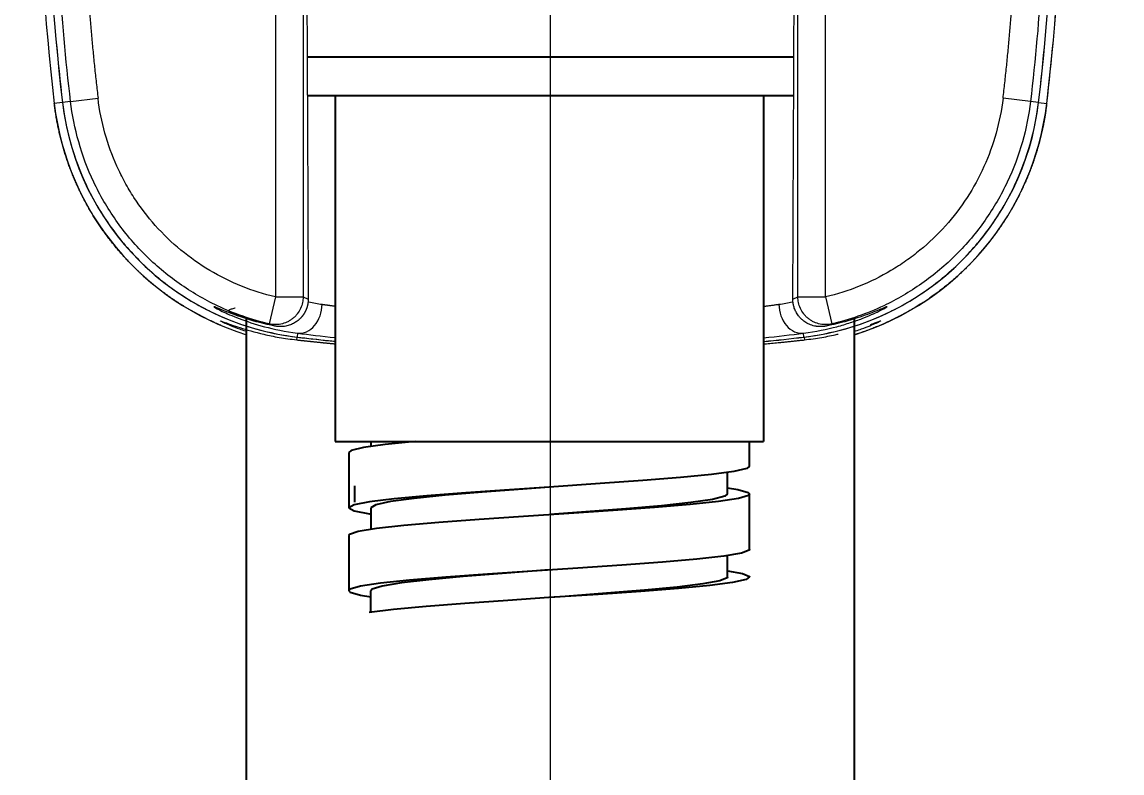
# Model space of a CAD drawing. Extents: x 0 to 3160, y 0 to 2315.
# Drawn here: x 2067.59 to 2107.38, y 804.44 to 831.6 of the extents above; entities that cross this region are included whole.
import ezdxf

# ---------------------------------------------------------------- set-up
doc = ezdxf.new("R2010")
doc.units = 0
doc.header["$LTSCALE"] = 4
doc.header["$MEASUREMENT"] = 0
doc.header["$PDMODE"] = 3
doc.header["$PDSIZE"] = -10
doc.linetypes.add('CENTER2', pattern=[28.575, 19.05, -3.175, 3.175, -3.175])
doc.layers.get('0').update_dxf_attribs({"linetype": 'CONTINUOUS'})
doc.layers.get('DEFPOINTS').update_dxf_attribs({"linetype": 'CONTINUOUS'})
doc.layers.add('1', color=7, linetype='CONTINUOUS', true_color=0xffffff)
doc.layers.add('Cneter', color=1, linetype='CENTER2', lineweight=13)
doc.layers.add('DEF_LAYER_ASSEM_MEMBER', color=7, linetype='CONTINUOUS')
doc.styles.add('Daelim Dimension', font='')
doc.styles.get('Daelim Dimension').set_extended_font_data('나눔고딕')
doc.dimstyles.new('DEFAULT', dxfattribs={"dimscale": 2, "dimtxt": 2, "dimasz": 2, "dimexe": 0, "dimexo": 2, "dimgap": 1, "dimtad": 1, "dimdec": 1, "dimzin": 9, "dimdsep": 46, "dimtxsty": 'Daelim Dimension', "dimcen": 0.5, "dimclrd": 252, "dimclre": 252, "dimclrt": 3, "dimadec": 1, "dimazin": 0, "dimtfac": 1, "dimtdec": 1, "dimtix": 1, "dimtmove": 0, "dimatfit": 3, "dimfxl": 1, "dimtolj": 1, "dimtzin": 1, "dimlwd": 9, "dimlwe": 9, "dimarcsym": 0})

# ---------------------------------------------------------------- blocks, each defined once
blk = doc.blocks.new('*D2')
at = {"color": 5, "lineweight": 9, "ltscale": 0.5, "transparency": 16777216}
for p, q in [((1734.296, 1336.521), (2418.23, 1336.521)), ((2416.23, 491.877), (2416.23, 1328.521)), ((2218.41, 483.877), (2418.23, 483.877))]:
    blk.add_line(p, q, dxfattribs=at)
at = {"color": 5, "ltscale": 0.5, "transparency": 16777216}
for points in [[(2414.897, 1328.521), (2417.563, 1328.521), (2416.23, 1336.521)], [(2414.897, 491.877), (2417.563, 491.877), (2416.23, 483.877)]]:
    blk.add_solid(points, dxfattribs=at)
at = {"layer": 'DEFPOINTS', "color": 0, "ltscale": 0.5, "transparency": 16777216}
for p in [(1730.296, 1336.521), (2416.23, 1336.521), (2214.41, 483.877)]:
    blk.add_point(p, dxfattribs=at)
at = {"color": 7, "ltscale": 0.5, "transparency": 16777216, "insert": (2400.525, 908.488), "char_height": 20, "attachment_point": 5, "rotation": 90, "style": 'Daelim Dimension'}
blk.add_mtext('\\A1;(1140)', dxfattribs=at)

msp = doc.modelspace()

# ---------------------------------------------------------------- linework, layer by layer
at = {"layer": '1', "color": 7, "linetype": 'Continuous', "lineweight": 13}
for p, q in [((2076.761, 854.065), (2076.761, 821.657)), ((2077.759, 854.065), (2077.759, 821.657)), ((2095.66, 821.657), (2095.66, 854.065)), ((2096.659, 821.657), (2096.659, 854.065)), ((2069.053, 828.691), (2068.757, 828.656)), ((2069.054, 828.691), (2069.053, 828.691)), ((2069.348, 828.726), (2069.056, 828.691)), ((2069.348, 828.726), (2070.341, 828.844)), ((2104.072, 828.726), (2103.079, 828.844)), ((2104.364, 828.691), (2104.072, 828.726)), ((2104.366, 828.691), (2104.662, 828.656)), ((2104.366, 828.691), (2104.366, 828.691)), ((2076.761, 821.657), (2076.532, 820.683)), ((2076.761, 821.657), (2077.759, 821.657)), ((2077.759, 821.657), (2077.945, 821.584)), ((2095.475, 821.584), (2095.66, 821.657)), ((2095.66, 821.657), (2096.659, 821.657)), ((2096.659, 821.657), (2096.888, 820.683)), ((2077.528, 820.105), (2077.54, 820.205)), ((2077.557, 820.348), (2077.54, 820.207)), ((2077.54, 820.205), (2077.54, 820.205)), ((2095.879, 820.207), (2095.863, 820.348)), ((2095.88, 820.205), (2095.892, 820.105)), ((2095.88, 820.205), (2095.88, 820.205))]:
    msp.add_line(p, q, dxfattribs=at)
at = {"layer": '1', "color": 7, "linetype": 'Continuous', "lineweight": 18}
for centre, radius, start, end in [((2146.163, 837.861), 77.951, 173.21815, 186.78185), ((2027.257, 837.861), 77.951, 353.21815, 0), ((2078.685, 829.836), 9.998, 186.7818, 252.6855), ((2094.734, 829.836), 9.998, 287.3145, 353.2182)]:
    msp.add_arc(centre, radius, start, end, dxfattribs=at)
at = {"layer": '1', "color": 7, "linetype": 'Continuous', "lineweight": 13}
for centre, radius, start, end in [((2146.163, 837.861), 77.653, 173.21815, 186.78185), ((2027.257, 837.861), 77.653, 353.21815, 6.78185), ((2027.257, 837.861), 77.951, 353.21815, 6.78185), ((2078.685, 829.836), 9.7, 186.7818, 263.2182), ((2094.734, 829.836), 9.7, 276.7818, 353.2182), ((2086.71, 897.314), 77.653, 263.21815, 264.23846), ((2086.71, 897.314), 77.653, 275.69414, 276.78185)]:
    msp.add_arc(centre, radius, start, end, dxfattribs=at)
for centre, major_axis, start_param, end_param in [((2077.675, 821.341), (0.128, 0.992), 3.155198, 4.863969), ((2095.744, 821.341), (0.128, -0.992), 4.560809, 6.26958)]:
    msp.add_ellipse(centre, major_axis=major_axis, ratio=0.767184, start_param=start_param, end_param=end_param, dxfattribs=at)
for points, degree, knots in [([(2077.809, 854.086), (2077.83, 848.666), (2077.852, 843.247), (2077.897, 832.413), (2077.92, 826.997), (2077.945, 821.584)], 3, [0, 0, 0, 0, 0.5, 0.5, 1, 1, 1, 1]), ([(2095.475, 821.584), (2095.499, 826.997), (2095.523, 832.413), (2095.568, 843.247), (2095.589, 848.666), (2095.61, 854.086)], 3, [0, 0, 0, 0, 0.5, 0.5, 1, 1, 1, 1]), ([(2069.348, 828.726), (2068.988, 831.75), (2068.806, 834.805), (2068.806, 840.917), (2068.988, 843.972), (2069.348, 846.996)], 3, [0, 0, 0, 0, 0.5, 0.5, 1, 1, 1, 1]), ([(2070.341, 846.878), (2069.806, 842.384), (2069.806, 837.858), (2069.807, 833.335), (2070.341, 828.844)], 2, [0, 0, 0, 0.5, 0.5, 1, 1, 1]), ([(2103.079, 828.844), (2103.613, 833.338), (2103.613, 837.864), (2103.613, 842.387), (2103.079, 846.878)], 2, [0, 0, 0, 0.5, 0.5, 1, 1, 1]), ([(2104.072, 846.996), (2104.431, 843.972), (2104.613, 840.917), (2104.613, 834.805), (2104.431, 831.75), (2104.072, 828.726)], 3, [0, 0, 0, 0, 0.5, 0.5, 1, 1, 1, 1]), ([(2076.532, 820.684), (2075.902, 820.832), (2075.27, 821.049), (2074.18, 821.566), (2073.716, 821.835), (2072.834, 822.456), (2072.417, 822.806), (2071.649, 823.575), (2071.299, 823.992), (2070.68, 824.874), (2070.411, 825.338), (2069.735, 826.767), (2069.462, 827.765), (2069.348, 828.726)], 3, [0, 0, 0, 0, 0.176479, 0.176479, 0.313733, 0.313733, 0.450986, 0.450986, 0.58824, 0.58824, 0.725493, 0.725493, 1, 1, 1, 1]), ([(2076.761, 821.657), (2076.341, 821.755), (2075.932, 821.885), (2075.136, 822.208), (2074.748, 822.4), (2074.016, 822.837), (2073.668, 823.082), (2073.01, 823.624), (2072.697, 823.925), (2072.128, 824.563), (2071.87, 824.902), (2071.522, 825.437), (2071.413, 825.62), (2071.208, 825.996), (2071.111, 826.19), (2070.671, 827.168), (2070.443, 827.988), (2070.341, 828.844)], 3, [0, 0, 0, 0, 0.125, 0.125, 0.25, 0.25, 0.375, 0.375, 0.5, 0.5, 0.625, 0.625, 0.6875, 0.6875, 0.75, 0.75, 1, 1, 1, 1]), ([(2103.079, 828.844), (2103.028, 828.416), (2102.944, 827.995), (2102.714, 827.167), (2102.566, 826.761), (2102.214, 825.984), (2102.01, 825.611), (2101.545, 824.896), (2101.281, 824.551), (2100.711, 823.914), (2100.404, 823.62), (2099.911, 823.214), (2099.742, 823.085), (2099.391, 822.838), (2099.209, 822.721), (2098.287, 822.173), (2097.498, 821.854), (2096.659, 821.657)], 3, [0, 0, 0, 0, 0.125, 0.125, 0.25, 0.25, 0.375, 0.375, 0.5, 0.5, 0.625, 0.625, 0.6875, 0.6875, 0.75, 0.75, 1, 1, 1, 1]), ([(2104.072, 828.726), (2103.957, 827.765), (2103.684, 826.767), (2103.008, 825.338), (2102.739, 824.874), (2102.12, 823.992), (2101.77, 823.575), (2101.003, 822.806), (2100.585, 822.456), (2099.703, 821.835), (2099.239, 821.566), (2098.149, 821.049), (2097.517, 820.832), (2096.888, 820.684)], 3, [0, 0, 0, 0, 0.274507, 0.274507, 0.41176, 0.41176, 0.549014, 0.549014, 0.686267, 0.686267, 0.823521, 0.823521, 1, 1, 1, 1]), ([(2077.759, 821.657), (2077.759, 821.591), (2077.753, 821.523), (2077.724, 821.383), (2077.701, 821.312), (2077.638, 821.174), (2077.598, 821.106), (2077.525, 821.012), (2077.498, 820.982), (2077.442, 820.925), (2077.412, 820.898), (2077.349, 820.848), (2077.316, 820.825), (2077.247, 820.783), (2077.212, 820.764), (2077.104, 820.715), (2077.029, 820.691), (2076.88, 820.661), (2076.805, 820.655), (2076.663, 820.659), (2076.595, 820.668), (2076.532, 820.683)], 3, [0, 0, 0, 0, 0.125, 0.125, 0.25, 0.25, 0.375, 0.375, 0.4375, 0.4375, 0.5, 0.5, 0.5625, 0.5625, 0.625, 0.625, 0.75, 0.75, 0.875, 0.875, 1, 1, 1, 1]), ([(2077.933, 821.486), (2077.944, 821.483), (2078.108, 821.449), (2078.283, 821.42), (2078.446, 821.393)], 3, [0, 0, 0, 0, 0.064949, 1, 1, 1, 1]), ([(2078.446, 821.393), (2078.457, 821.392), (2078.48, 821.389), (2078.513, 821.384), (2078.546, 821.379), (2078.579, 821.375), (2078.611, 821.37), (2078.644, 821.366), (2078.676, 821.361), (2078.709, 821.357), (2078.741, 821.353), (2078.773, 821.348), (2078.804, 821.344), (2078.836, 821.34), (2078.867, 821.336), (2078.893, 821.332), (2078.909, 821.33), (2078.914, 821.329)], 3, [0, 0, 0, 0, 0.00276546, 0.00550353, 0.00821423, 0.01089761, 0.01355368, 0.01618247, 0.01878403, 0.02135837, 0.02390553, 0.02642554, 0.02891845, 0.03138428, 0.03382307, 0.03623487, 0.03747924, 0.03747924, 0.03747924, 0.03747924]), ([(2094.414, 821.318), (2094.43, 821.32), (2094.467, 821.324), (2094.524, 821.332), (2094.586, 821.34), (2094.649, 821.349), (2094.712, 821.357), (2094.777, 821.366), (2094.842, 821.375), (2094.907, 821.384), (2094.951, 821.39), (2094.973, 821.393)], 3, [0.95554348, 0.95554348, 0.95554348, 0.95554348, 0.95920053, 0.96392224, 0.96875144, 0.97368844, 0.97873353, 0.98388698, 0.98914905, 0.99451998, 1, 1, 1, 1]), ([(2094.973, 821.393), (2095.137, 821.42), (2095.312, 821.449), (2095.476, 821.483), (2095.486, 821.486)], 3, [0, 0, 0, 0, 0.937701, 1, 1, 1, 1]), ([(2096.888, 820.683), (2096.824, 820.668), (2096.756, 820.659), (2096.614, 820.655), (2096.54, 820.661), (2096.391, 820.691), (2096.316, 820.715), (2096.208, 820.764), (2096.172, 820.783), (2096.104, 820.825), (2096.071, 820.848), (2096.008, 820.898), (2095.978, 820.925), (2095.921, 820.982), (2095.895, 821.012), (2095.822, 821.106), (2095.781, 821.174), (2095.718, 821.312), (2095.696, 821.383), (2095.667, 821.523), (2095.66, 821.591), (2095.66, 821.657)], 3, [0, 0, 0, 0, 0.125, 0.125, 0.25, 0.25, 0.375, 0.375, 0.4375, 0.4375, 0.5, 0.5, 0.5625, 0.5625, 0.625, 0.625, 0.75, 0.75, 0.875, 0.875, 1, 1, 1, 1]), ([(2076.74, 820.605), (2076.35, 820.683), (2076.01, 820.775), (2075.574, 820.911), (2075.442, 820.956), (2075.201, 821.042), (2075.094, 821.083), (2074.814, 821.193), (2074.683, 821.249), (2074.57, 821.294), (2074.546, 821.302), (2074.527, 821.305), (2074.533, 821.299), (2074.591, 821.262), (2074.686, 821.21), (2074.91, 821.102), (2074.999, 821.061), (2075.203, 820.973), (2075.319, 820.925), (2075.704, 820.778), (2076.008, 820.675), (2076.71, 820.489), (2077.108, 820.406), (2077.557, 820.348)], 3, [0, 0, 0, 0, 0.125, 0.125, 0.1875, 0.1875, 0.25, 0.25, 0.375, 0.375, 0.4375, 0.4375, 0.5, 0.5, 0.625, 0.625, 0.6875, 0.6875, 0.75, 0.75, 0.875, 0.875, 1, 1, 1, 1]), ([(2095.863, 820.348), (2096.311, 820.406), (2096.711, 820.49), (2097.241, 820.63), (2097.406, 820.68), (2097.712, 820.78), (2097.853, 820.83), (2098.236, 820.977), (2098.439, 821.068), (2098.662, 821.176), (2098.723, 821.207), (2098.818, 821.258), (2098.851, 821.276), (2098.906, 821.312), (2098.886, 821.308), (2098.772, 821.263), (2098.719, 821.241), (2098.587, 821.187), (2098.505, 821.153), (2098.224, 821.043), (2097.985, 820.955), (2097.408, 820.774), (2097.07, 820.683), (2096.679, 820.605)], 3, [0, 0, 0, 0, 0.125, 0.125, 0.1875, 0.1875, 0.25, 0.25, 0.375, 0.375, 0.4375, 0.4375, 0.5, 0.5, 0.625, 0.625, 0.6875, 0.6875, 0.75, 0.75, 0.875, 0.875, 1, 1, 1, 1]), ([(2075.678, 820.415), (2075.605, 820.44), (2075.288, 820.551), (2074.883, 820.724), (2074.761, 820.79), (2074.761, 820.795), (2074.761, 820.795)], 3, [0, 0, 0, 0, 0.121504, 0.561318, 0.999939, 1, 1, 1, 1]), ([(2098.29, 820.667), (2098.363, 820.693), (2098.57, 820.769), (2098.72, 820.822), (2098.539, 820.725), (2098.134, 820.552), (2097.815, 820.44), (2097.742, 820.415)], 3, [0, 0, 0, 0, 0.115721, 0.384851, 0.65387, 0.924526, 1, 1, 1, 1]), ([(2095.892, 820.105), (2096.106, 820.133), (2096.535, 820.188), (2096.917, 820.27), (2097.102, 820.313), (2097.115, 820.317)], 3, [0, 0, 0, 0, 0.48093, 0.960919, 1, 1, 1, 1])]:
    msp.add_open_spline(points, degree=degree, knots=knots, dxfattribs=at)
at = {"layer": '1', "color": 7, "linetype": 'Continuous', "lineweight": 18}
for points, knots in [([(2069.056, 847.031), (2068.695, 843.995), (2068.512, 840.928), (2068.512, 834.794), (2068.695, 831.726), (2069.056, 828.691)], [0, 0, 0, 0, 0.5, 0.5, 1, 1, 1, 1]), ([(2104.364, 828.691), (2104.725, 831.726), (2104.907, 834.794), (2104.907, 840.928), (2104.725, 843.995), (2104.364, 847.031)], [0, 0, 0, 0, 0.5, 0.5, 1, 1, 1, 1]), ([(2074.8, 820.624), (2074.795, 820.627), (2074.773, 820.636), (2074.736, 820.652), (2074.689, 820.672), (2074.642, 820.693), (2074.595, 820.714), (2074.548, 820.735), (2074.501, 820.756), (2074.454, 820.778), (2074.408, 820.8), (2074.362, 820.822), (2074.315, 820.844), (2074.269, 820.867), (2074.224, 820.889), (2074.178, 820.912), (2074.132, 820.935), (2074.087, 820.959), (2074.042, 820.982), (2073.997, 821.006), (2073.952, 821.03), (2073.907, 821.054), (2073.863, 821.078), (2073.819, 821.103), (2073.775, 821.128), (2073.731, 821.153), (2073.687, 821.178), (2073.643, 821.203), (2073.6, 821.228), (2073.557, 821.254), (2073.513, 821.28), (2073.471, 821.306), (2073.428, 821.332), (2073.385, 821.359), (2073.343, 821.385), (2073.301, 821.412), (2073.259, 821.439), (2073.217, 821.466), (2073.176, 821.493), (2073.134, 821.521), (2073.093, 821.549), (2073.052, 821.576), (2073.011, 821.604), (2072.971, 821.632), (2072.931, 821.661), (2072.89, 821.689), (2072.85, 821.718), (2072.811, 821.746), (2072.771, 821.775), (2072.732, 821.804), (2072.692, 821.834), (2072.654, 821.863), (2072.615, 821.892), (2072.576, 821.922), (2072.538, 821.952), (2072.5, 821.982), (2072.462, 822.012), (2072.424, 822.042), (2072.387, 822.072), (2072.349, 822.102), (2072.312, 822.133), (2072.275, 822.164), (2072.239, 822.194), (2072.202, 822.225), (2072.166, 822.256), (2072.13, 822.287), (2072.094, 822.319), (2072.059, 822.35), (2072.023, 822.381), (2071.988, 822.413), (2071.953, 822.445), (2071.918, 822.476), (2071.884, 822.508), (2071.85, 822.54), (2071.815, 822.572), (2071.782, 822.605), (2071.748, 822.637), (2071.715, 822.669), (2071.681, 822.702), (2071.648, 822.734), (2071.607, 822.775), (2071.558, 822.825), (2071.501, 822.883), (2071.444, 822.942), (2071.388, 823.002), (2071.331, 823.063), (2071.275, 823.124), (2071.22, 823.186), (2071.165, 823.248), (2071.11, 823.312), (2071.055, 823.376), (2071.001, 823.44), (2070.947, 823.505), (2070.894, 823.571), (2070.841, 823.638), (2070.788, 823.705), (2070.736, 823.773), (2070.684, 823.841), (2070.633, 823.91), (2070.582, 823.98), (2070.532, 824.05), (2070.482, 824.121), (2070.433, 824.192), (2070.384, 824.265), (2070.335, 824.337), (2070.287, 824.411), (2070.24, 824.485), (2070.193, 824.559), (2070.147, 824.634), (2070.102, 824.71), (2070.056, 824.786), (2070.012, 824.863), (2069.968, 824.94), (2069.925, 825.018), (2069.882, 825.097), (2069.84, 825.176), (2069.799, 825.255), (2069.758, 825.335), (2069.718, 825.416), (2069.678, 825.497), (2069.639, 825.578), (2069.601, 825.66), (2069.564, 825.743), (2069.527, 825.825), (2069.491, 825.909), (2069.456, 825.993), (2069.421, 826.077), (2069.387, 826.161), (2069.354, 826.246), (2069.322, 826.332), (2069.29, 826.418), (2069.259, 826.504), (2069.229, 826.59), (2069.2, 826.677), (2069.171, 826.764), (2069.143, 826.852), (2069.116, 826.94), (2069.09, 827.028), (2069.064, 827.117), (2069.04, 827.205), (2069.016, 827.294), (2068.993, 827.384), (2068.971, 827.473), (2068.949, 827.563), (2068.929, 827.653), (2068.909, 827.743), (2068.89, 827.834), (2068.872, 827.924), (2068.855, 828.015), (2068.838, 828.106), (2068.823, 828.197), (2068.808, 828.288), (2068.794, 828.379), (2068.781, 828.471), (2068.769, 828.562), (2068.762, 828.623), (2068.758, 828.654)], [0, 0, 0, 0, 0.001699, 0.006602, 0.011502, 0.016397, 0.021289, 0.026177, 0.03106, 0.035939, 0.040814, 0.045684, 0.05055, 0.055411, 0.060268, 0.06512, 0.069967, 0.074809, 0.079646, 0.084478, 0.089305, 0.094127, 0.098943, 0.103754, 0.10856, 0.11336, 0.118154, 0.122943, 0.127726, 0.132503, 0.137275, 0.14204, 0.146799, 0.151553, 0.156299, 0.16104, 0.165775, 0.170503, 0.175224, 0.179939, 0.184647, 0.189349, 0.194044, 0.198732, 0.203413, 0.208087, 0.212754, 0.217414, 0.222067, 0.226713, 0.231351, 0.235982, 0.240606, 0.245222, 0.24983, 0.254431, 0.259025, 0.26361, 0.268188, 0.272758, 0.27732, 0.281874, 0.28642, 0.290958, 0.295488, 0.300009, 0.304523, 0.309028, 0.313525, 0.318013, 0.322493, 0.326964, 0.331427, 0.335881, 0.340326, 0.344763, 0.349191, 0.35361, 0.35802, 0.362421, 0.366814, 0.374553, 0.38232, 0.390114, 0.397935, 0.405782, 0.413657, 0.421557, 0.429484, 0.437436, 0.445414, 0.453416, 0.461444, 0.469495, 0.477571, 0.485671, 0.493793, 0.501939, 0.510108, 0.518299, 0.526512, 0.534747, 0.543003, 0.55128, 0.559578, 0.567895, 0.576233, 0.58459, 0.592966, 0.60136, 0.609773, 0.618203, 0.626651, 0.635116, 0.643598, 0.652095, 0.660608, 0.669137, 0.67768, 0.686238, 0.69481, 0.703395, 0.711993, 0.720604, 0.729227, 0.737862, 0.746508, 0.755165, 0.763832, 0.772509, 0.781195, 0.78989, 0.798594, 0.807305, 0.816025, 0.824751, 0.833483, 0.842222, 0.850966, 0.859716, 0.86847, 0.877228, 0.885989, 0.894754, 0.903522, 0.912291, 0.921062, 0.929835, 0.938608, 0.947382, 0.956155, 0.964927, 0.973699, 0.982468, 0.991235, 1, 1, 1, 1]), ([(2069.056, 828.691), (2069.174, 827.7), (2069.455, 826.671), (2070.152, 825.197), (2070.429, 824.719), (2071.068, 823.809), (2071.429, 823.379), (2072.221, 822.587), (2072.651, 822.225), (2073.56, 821.585), (2074.039, 821.307), (2075.514, 820.608), (2076.546, 820.325), (2077.54, 820.207)], [0, 0, 0, 0, 0.25, 0.25, 0.375, 0.375, 0.5, 0.5, 0.625, 0.625, 0.75, 0.75, 1, 1, 1, 1]), ([(2095.879, 820.207), (2096.874, 820.325), (2097.905, 820.608), (2099.38, 821.307), (2099.859, 821.585), (2100.768, 822.225), (2101.199, 822.587), (2101.99, 823.379), (2102.351, 823.809), (2102.99, 824.719), (2103.267, 825.197), (2103.964, 826.671), (2104.246, 827.7), (2104.364, 828.691)], [0, 0, 0, 0, 0.25, 0.25, 0.375, 0.375, 0.5, 0.5, 0.625, 0.625, 0.75, 0.75, 1, 1, 1, 1]), ([(2104.661, 828.654), (2104.659, 828.636), (2104.655, 828.602), (2104.648, 828.55), (2104.642, 828.498), (2104.634, 828.446), (2104.627, 828.394), (2104.619, 828.342), (2104.611, 828.29), (2104.603, 828.238), (2104.595, 828.186), (2104.586, 828.135), (2104.577, 828.083), (2104.567, 828.031), (2104.558, 827.98), (2104.548, 827.928), (2104.538, 827.877), (2104.527, 827.825), (2104.517, 827.774), (2104.506, 827.723), (2104.495, 827.671), (2104.483, 827.62), (2104.471, 827.569), (2104.459, 827.518), (2104.447, 827.467), (2104.434, 827.416), (2104.422, 827.365), (2104.409, 827.314), (2104.395, 827.264), (2104.382, 827.213), (2104.368, 827.163), (2104.354, 827.112), (2104.339, 827.062), (2104.325, 827.012), (2104.31, 826.962), (2104.295, 826.912), (2104.279, 826.862), (2104.263, 826.812), (2104.248, 826.762), (2104.231, 826.713), (2104.215, 826.663), (2104.198, 826.614), (2104.181, 826.564), (2104.164, 826.515), (2104.147, 826.466), (2104.129, 826.417), (2104.111, 826.369), (2104.093, 826.32), (2104.075, 826.271), (2104.056, 826.223), (2104.037, 826.175), (2104.018, 826.126), (2103.999, 826.078), (2103.979, 826.031), (2103.959, 825.983), (2103.939, 825.935), (2103.919, 825.888), (2103.899, 825.84), (2103.878, 825.793), (2103.857, 825.746), (2103.836, 825.699), (2103.814, 825.652), (2103.793, 825.606), (2103.771, 825.559), (2103.749, 825.513), (2103.727, 825.467), (2103.704, 825.421), (2103.681, 825.375), (2103.659, 825.329), (2103.635, 825.284), (2103.612, 825.239), (2103.589, 825.193), (2103.565, 825.148), (2103.541, 825.104), (2103.517, 825.059), (2103.492, 825.014), (2103.468, 824.97), (2103.443, 824.926), (2103.418, 824.882), (2103.393, 824.838), (2103.368, 824.795), (2103.342, 824.751), (2103.317, 824.708), (2103.291, 824.665), (2103.265, 824.622), (2103.238, 824.579), (2103.212, 824.537), (2103.185, 824.495), (2103.159, 824.452), (2103.132, 824.41), (2103.105, 824.369), (2103.077, 824.327), (2103.05, 824.286), (2103.022, 824.245), (2102.994, 824.204), (2102.966, 824.163), (2102.938, 824.122), (2102.91, 824.082), (2102.882, 824.042), (2102.853, 824.002), (2102.824, 823.962), (2102.795, 823.922), (2102.766, 823.883), (2102.737, 823.844), (2102.708, 823.805), (2102.678, 823.766), (2102.649, 823.728), (2102.619, 823.689), (2102.589, 823.651), (2102.559, 823.613), (2102.529, 823.575), (2102.499, 823.538), (2102.468, 823.501), (2102.438, 823.464), (2102.407, 823.427), (2102.376, 823.39), (2102.346, 823.354), (2102.315, 823.317), (2102.283, 823.281), (2102.252, 823.246), (2102.221, 823.21), (2102.189, 823.175), (2102.158, 823.139), (2102.126, 823.104), (2102.094, 823.07), (2102.062, 823.035), (2102.03, 823.001), (2101.998, 822.967), (2101.966, 822.933), (2101.934, 822.899), (2101.902, 822.866), (2101.869, 822.833), (2101.837, 822.8), (2101.796, 822.758), (2101.746, 822.709), (2101.687, 822.652), (2101.628, 822.595), (2101.568, 822.539), (2101.508, 822.483), (2101.447, 822.427), (2101.385, 822.371), (2101.322, 822.316), (2101.259, 822.261), (2101.195, 822.206), (2101.131, 822.152), (2101.065, 822.098), (2101, 822.045), (2100.933, 821.992), (2100.866, 821.939), (2100.798, 821.887), (2100.73, 821.836), (2100.661, 821.784), (2100.591, 821.733), (2100.521, 821.683), (2100.45, 821.633), (2100.378, 821.584), (2100.306, 821.535), (2100.233, 821.487), (2100.16, 821.439), (2100.086, 821.391), (2100.011, 821.345), (2099.936, 821.298), (2099.861, 821.253), (2099.784, 821.208), (2099.708, 821.163), (2099.63, 821.119), (2099.552, 821.076), (2099.474, 821.033), (2099.395, 820.991), (2099.315, 820.95), (2099.235, 820.909), (2099.155, 820.869), (2099.074, 820.829), (2098.992, 820.791), (2098.911, 820.753), (2098.828, 820.715), (2098.745, 820.678), (2098.662, 820.642), (2098.578, 820.607), (2098.494, 820.572), (2098.409, 820.539), (2098.324, 820.505), (2098.239, 820.473), (2098.153, 820.441), (2098.067, 820.41), (2097.98, 820.38), (2097.893, 820.351), (2097.806, 820.322), (2097.746, 820.303), (2097.715, 820.294), (2097.713, 820.293)], [0, 0, 0, 0, 0.004562, 0.009125, 0.013689, 0.018253, 0.022819, 0.027384, 0.03195, 0.036517, 0.041083, 0.04565, 0.050217, 0.054784, 0.059351, 0.063918, 0.068484, 0.073051, 0.077617, 0.082182, 0.086747, 0.091311, 0.095875, 0.100438, 0.105, 0.109561, 0.114121, 0.11868, 0.123237, 0.127794, 0.132349, 0.136902, 0.141454, 0.146005, 0.150554, 0.155101, 0.159646, 0.164189, 0.168731, 0.17327, 0.177807, 0.182342, 0.186874, 0.191404, 0.195932, 0.200457, 0.204979, 0.209499, 0.214015, 0.218529, 0.22304, 0.227548, 0.232053, 0.236555, 0.241053, 0.245548, 0.25004, 0.254528, 0.259012, 0.263493, 0.26797, 0.272443, 0.276913, 0.281378, 0.285839, 0.290297, 0.29475, 0.299199, 0.303643, 0.308083, 0.312519, 0.31695, 0.321376, 0.325798, 0.330215, 0.334627, 0.339034, 0.343436, 0.347834, 0.352226, 0.356612, 0.360994, 0.36537, 0.369741, 0.374106, 0.378466, 0.382821, 0.387169, 0.391512, 0.395849, 0.40018, 0.404506, 0.408825, 0.413138, 0.417445, 0.421746, 0.426041, 0.430329, 0.434611, 0.438887, 0.443156, 0.447418, 0.451674, 0.455923, 0.460166, 0.464402, 0.46863, 0.472852, 0.477067, 0.481275, 0.485476, 0.48967, 0.493857, 0.498036, 0.502208, 0.506373, 0.51053, 0.51468, 0.518823, 0.522958, 0.527085, 0.531205, 0.535316, 0.539421, 0.543517, 0.547606, 0.551686, 0.555759, 0.559824, 0.56388, 0.567929, 0.57197, 0.576002, 0.580026, 0.587115, 0.59423, 0.60137, 0.608534, 0.615723, 0.622936, 0.630173, 0.637435, 0.644719, 0.652027, 0.659357, 0.666711, 0.674086, 0.681484, 0.688904, 0.696345, 0.703807, 0.71129, 0.718793, 0.726316, 0.73386, 0.741423, 0.749005, 0.756606, 0.764225, 0.771863, 0.779518, 0.78719, 0.79488, 0.802587, 0.810309, 0.818048, 0.825802, 0.833571, 0.841355, 0.849154, 0.856966, 0.864792, 0.872632, 0.880484, 0.888348, 0.896224, 0.904112, 0.912011, 0.919921, 0.927841, 0.935771, 0.943711, 0.951659, 0.959616, 0.967581, 0.975554, 0.983535, 0.991522, 0.999515, 1, 1, 1, 1]), ([(2077.945, 821.584), (2077.945, 821.578), (2077.945, 821.568), (2077.944, 821.553), (2077.944, 821.538), (2077.943, 821.523), (2077.942, 821.508), (2077.941, 821.493), (2077.939, 821.478), (2077.937, 821.463), (2077.935, 821.447), (2077.933, 821.432), (2077.931, 821.417), (2077.928, 821.402), (2077.925, 821.387), (2077.922, 821.373), (2077.919, 821.358), (2077.915, 821.343), (2077.911, 821.328), (2077.907, 821.313), (2077.903, 821.299), (2077.899, 821.284), (2077.894, 821.27), (2077.889, 821.255), (2077.884, 821.241), (2077.879, 821.226), (2077.873, 821.212), (2077.867, 821.198), (2077.861, 821.184), (2077.855, 821.17), (2077.849, 821.156), (2077.842, 821.142), (2077.835, 821.129), (2077.828, 821.115), (2077.821, 821.102), (2077.813, 821.088), (2077.805, 821.075), (2077.798, 821.062), (2077.789, 821.049), (2077.781, 821.036), (2077.773, 821.023), (2077.764, 821.01), (2077.755, 820.998), (2077.746, 820.985), (2077.736, 820.973), (2077.727, 820.961), (2077.717, 820.949), (2077.707, 820.937), (2077.697, 820.925), (2077.687, 820.914), (2077.677, 820.902), (2077.666, 820.891), (2077.655, 820.88), (2077.644, 820.869), (2077.633, 820.858), (2077.622, 820.848), (2077.61, 820.837), (2077.599, 820.827), (2077.587, 820.817), (2077.54, 820.778), (2077.448, 820.715), (2077.299, 820.644), (2077.13, 820.595), (2077, 820.583), (2076.92, 820.584), (2076.892, 820.585), (2076.864, 820.587), (2076.834, 820.59), (2076.804, 820.594), (2076.772, 820.599), (2076.751, 820.603), (2076.74, 820.605)], [0, 0, 0, 0, 0.008524, 0.017051, 0.025581, 0.034115, 0.042652, 0.051193, 0.059737, 0.068284, 0.076835, 0.085389, 0.093946, 0.102507, 0.111072, 0.11964, 0.128211, 0.136786, 0.145364, 0.153946, 0.162531, 0.17112, 0.179713, 0.188309, 0.196908, 0.205512, 0.214118, 0.222729, 0.231343, 0.23996, 0.248582, 0.257206, 0.265835, 0.274467, 0.283103, 0.291743, 0.300386, 0.309033, 0.317684, 0.326339, 0.334997, 0.343659, 0.352325, 0.360995, 0.369668, 0.378345, 0.387027, 0.395712, 0.4044, 0.413093, 0.42179, 0.43049, 0.439195, 0.447903, 0.456615, 0.465331, 0.474051, 0.482775, 0.491503, 0.500235, 0.586279, 0.678746, 0.777643, 0.882972, 0.897815, 0.913283, 0.929376, 0.946095, 0.963438, 0.981407, 1, 1, 1, 1]), ([(2096.679, 820.605), (2096.674, 820.604), (2096.663, 820.602), (2096.648, 820.599), (2096.632, 820.596), (2096.616, 820.594), (2096.6, 820.592), (2096.583, 820.59), (2096.567, 820.588), (2096.551, 820.587), (2096.535, 820.586), (2096.519, 820.585), (2096.503, 820.584), (2096.487, 820.584), (2096.47, 820.584), (2096.454, 820.584), (2096.438, 820.584), (2096.422, 820.585), (2096.406, 820.586), (2096.39, 820.587), (2096.373, 820.589), (2096.357, 820.591), (2096.341, 820.593), (2096.325, 820.595), (2096.309, 820.597), (2096.293, 820.6), (2096.277, 820.603), (2096.233, 820.613), (2096.162, 820.632), (2096.069, 820.668), (2095.986, 820.71), (2095.911, 820.756), (2095.834, 820.814), (2095.757, 820.884), (2095.687, 820.965), (2095.633, 821.041), (2095.593, 821.11), (2095.558, 821.181), (2095.53, 821.252), (2095.509, 821.322), (2095.496, 821.377), (2095.488, 821.42), (2095.483, 821.455), (2095.479, 821.484), (2095.477, 821.51), (2095.476, 821.531), (2095.475, 821.548), (2095.475, 821.56), (2095.475, 821.572), (2095.475, 821.58), (2095.475, 821.584)], [0, 0, 0, 0, 0.009118, 0.018236, 0.027354, 0.036473, 0.045591, 0.054709, 0.063828, 0.072946, 0.082065, 0.091183, 0.100302, 0.109421, 0.118539, 0.127658, 0.136776, 0.145895, 0.155013, 0.164132, 0.17325, 0.182369, 0.191487, 0.200606, 0.209724, 0.218842, 0.22796, 0.237078, 0.296093, 0.351896, 0.404486, 0.453861, 0.50002, 0.56767, 0.627793, 0.680383, 0.725435, 0.762952, 0.813079, 0.854064, 0.8859, 0.909051, 0.928466, 0.944152, 0.959604, 0.972385, 0.979968, 0.98688, 0.993411, 1, 1, 1, 1]), ([(2075.307, 821.257), (2075.302, 821.255), (2075.241, 821.233), (2075.142, 821.209), (2075.076, 821.19), (2075.06, 821.161), (2075.169, 821.096), (2075.466, 820.974), (2075.941, 820.813), (2076.347, 820.712), (2076.533, 820.671)], [0, 0, 0, 0, 0.003933, 0.047966, 0.092176, 0.208096, 0.36609, 0.569472, 0.819298, 1, 1, 1, 1]), ([(2074.804, 820.784), (2074.834, 820.774), (2074.969, 820.725), (2075.419, 820.559), (2076.149, 820.344), (2076.882, 820.189), (2077.312, 820.133), (2077.528, 820.105)], [0, 0, 0, 0, 0.143504, 0.42698, 0.711553, 0.85563, 1, 1, 1, 1]), ([(2077.54, 820.207), (2077.921, 820.162), (2078.299, 820.119), (2078.758, 820.072), (2078.836, 820.064), (2078.914, 820.056)], [0, 0, 0, 0, 0.0625, 0.0625, 0.07534826, 0.07534826, 0.07534826, 0.07534826]), ([(2077.528, 820.105), (2077.54, 820.103), (2077.564, 820.101), (2077.6, 820.097), (2077.637, 820.093), (2077.674, 820.089), (2077.71, 820.085), (2077.748, 820.081), (2077.785, 820.077), (2077.822, 820.073), (2077.86, 820.069), (2077.898, 820.065), (2077.936, 820.061), (2077.974, 820.057), (2078.013, 820.053), (2078.051, 820.049), (2078.09, 820.045), (2078.129, 820.041), (2078.169, 820.037), (2078.208, 820.033), (2078.248, 820.029), (2078.287, 820.025), (2078.328, 820.021), (2078.368, 820.017), (2078.408, 820.012), (2078.449, 820.008), (2078.49, 820.004), (2078.531, 820), (2078.572, 819.996), (2078.613, 819.992), (2078.655, 819.988), (2078.696, 819.984), (2078.738, 819.98), (2078.781, 819.976), (2078.823, 819.972), (2078.865, 819.968), (2078.896, 819.965), (2078.912, 819.964), (2078.914, 819.963)], [0, 0, 0, 0, 0.00271619, 0.00543115, 0.00814494, 0.01085761, 0.01356923, 0.01627986, 0.01898957, 0.02169842, 0.02440646, 0.02711377, 0.0298204, 0.03252642, 0.03523188, 0.03793686, 0.04064141, 0.04334559, 0.04604948, 0.04875313, 0.0514566, 0.05415995, 0.05686326, 0.05956658, 0.06226998, 0.06497351, 0.06767724, 0.07038124, 0.07308556, 0.07579027, 0.07849543, 0.08120111, 0.08390735, 0.08661424, 0.08932183, 0.09203018, 0.09473936, 0.09512306, 0.09512306, 0.09512306, 0.09512306]), ([(2094.414, 819.955), (2094.45, 819.958), (2094.568, 819.969), (2094.765, 819.988), (2094.95, 820.006), (2095.081, 820.019), (2095.158, 820.027), (2095.235, 820.035), (2095.311, 820.043), (2095.387, 820.051), (2095.461, 820.059), (2095.535, 820.066), (2095.608, 820.074), (2095.68, 820.082), (2095.751, 820.089), (2095.822, 820.097), (2095.868, 820.102), (2095.892, 820.105)], [0.8991639, 0.8991639, 0.8991639, 0.8991639, 0.9058788, 0.9214947, 0.9371361, 0.9423916, 0.9476425, 0.9528893, 0.9581324, 0.9633724, 0.9686095, 0.9738444, 0.9790774, 0.984309, 0.9895397, 0.9947699, 1, 1, 1, 1])]:
    msp.add_open_spline(points, degree=3, knots=knots, dxfattribs=at)
for points, weights in [([(2077.945, 821.584), (2077.946, 821.586), (2077.946, 821.588)], [1, 0.99581626881, 0.992324785564]), ([(2095.482, 821.6), (2095.473, 821.594), (2095.473, 821.588)], [0.97917321103, 0.98357552354, 0.992324785564]), ([(2095.473, 821.588), (2095.473, 821.586), (2095.475, 821.584)], [0.992324785564, 0.99581626881, 1])]:
    msp.add_rational_spline(points, weights, degree=2, dxfattribs=at)
at = {"layer": '1', "color": 7, "linetype": 'Continuous', "lineweight": 13}
for points in [[(2076.74, 820.605), (2076.671, 820.631), (2076.601, 820.657), (2076.532, 820.684)], [(2096.888, 820.684), (2096.818, 820.657), (2096.749, 820.631), (2096.679, 820.605)], [(2077.557, 820.348), (2077.973, 820.294), (2078.428, 820.24), (2078.914, 820.187)], [(2094.414, 820.177), (2094.936, 820.233), (2095.419, 820.291), (2095.863, 820.348)]]:
    msp.add_open_spline(points, degree=3, dxfattribs=at)
at = {"layer": '1', "color": 7, "linetype": 'Continuous', "lineweight": 18}
msp.add_open_spline([(2094.414, 820.047), (2094.903, 820.096), (2095.392, 820.149), (2095.879, 820.207)], degree=3, dxfattribs=at)
at = {"layer": 'Cneter', "lineweight": 5, "ltscale": 0.5}
msp.add_line((2086.71, 796.727), (2086.71, 1088.075), dxfattribs=at)
at = {"layer": 'DEF_LAYER_ASSEM_MEMBER', "color": 9, "linetype": 'Continuous'}
msp.add_line((2077.906, 830.34), (2095.514, 830.34), dxfattribs=at)
at = {"layer": 'DEF_LAYER_ASSEM_MEMBER', "color": 7, "linetype": 'Continuous'}
for p, q in [((2095.507, 828.931), (2077.912, 828.931)), ((2078.914, 828.931), (2078.914, 816.431)), ((2094.414, 828.931), (2094.414, 816.431)), ((2075.71, 685.725), (2075.71, 820.917)), ((2097.71, 685.725), (2097.71, 820.917)), ((2078.914, 816.431), (2094.414, 816.431)), ((2080.214, 816.431), (2080.214, 816.252)), ((2081.813, 816.431), (2080.724, 816.323)), ((2093.914, 815.531), (2093.914, 816.431)), ((2079.414, 816.031), (2079.414, 814.031)), ((2093.114, 814.531), (2093.114, 815.31)), ((2079.614, 814.831), (2079.614, 814.231)), ((2088.507, 814.904), (2086.664, 814.781)), ((2081.052, 814.358), (2080.158, 814.249)), ((2093.506, 814.37), (2092.79, 814.262)), ((2093.914, 812.531), (2093.914, 814.531)), ((2080.158, 813.813), (2080.214, 813.806)), ((2080.214, 814.031), (2080.214, 813.252)), ((2087.371, 813.828), (2085.727, 813.719)), ((2079.414, 813.031), (2079.414, 811.031)), ((2093.114, 811.531), (2093.114, 812.309)), ((2086.664, 811.781), (2084.964, 811.654)), ((2079.461, 811.086), (2079.414, 811.031)), ((2079.836, 811.195), (2079.461, 811.086)), ((2080.565, 811.304), (2079.836, 811.195)), ((2080.214, 810.256), (2080.214, 811.031)), ((2088.435, 810.899), (2086.644, 810.78)), ((2081.034, 810.357), (2080.15, 810.248))]:
    msp.add_line(p, q, dxfattribs=at)
for points in [[(2080.724, 816.323), (2079.941, 816.214), (2079.502, 816.106), (2079.414, 816.031)], [(2093.914, 815.531), (2093.808, 815.449), (2093.342, 815.34), (2092.53, 815.231), (2091.412, 815.122), (2090.048, 815.013), (2088.507, 814.904)], [(2086.664, 814.781), (2085.712, 814.71), (2084.24, 814.597), (2082.904, 814.484), (2081.778, 814.371), (2080.926, 814.258), (2080.395, 814.144), (2080.214, 814.031)], [(2086.664, 814.781), (2085.224, 814.686), (2083.652, 814.577), (2082.237, 814.468), (2081.052, 814.358)], [(2093.114, 814.751), (2093.489, 814.696), (2093.865, 814.587), (2093.914, 814.531)], [(2080.158, 814.249), (2079.603, 814.14), (2079.414, 814.031)], [(2092.567, 814.333), (2091.791, 814.22), (2090.728, 814.107), (2089.438, 813.993), (2087.993, 813.88), (2086.686, 813.783)], [(2092.79, 814.262), (2091.759, 814.153), (2090.466, 814.045), (2088.978, 813.936), (2087.371, 813.828)], [(2093.114, 814.531), (2093.013, 814.446), (2092.567, 814.333)], [(2093.914, 814.531), (2093.87, 814.479), (2093.506, 814.37)], [(2079.414, 814.031), (2079.603, 813.922), (2080.158, 813.813)], [(2085.727, 813.719), (2084.132, 813.611), (2082.667, 813.502), (2081.407, 813.394), (2080.418, 813.285)], [(2080.418, 813.285), (2079.749, 813.177), (2079.436, 813.068), (2079.414, 813.031)], [(2093.914, 812.531), (2093.902, 812.504), (2093.621, 812.395), (2092.977, 812.286), (2092.006, 812.177), (2090.756, 812.068), (2089.295, 811.958), (2087.696, 811.849)], [(2087.696, 811.849), (2086.044, 811.74), (2084.424, 811.631), (2082.92, 811.522), (2081.611, 811.413), (2080.565, 811.304)], [(2084.964, 811.654), (2083.55, 811.541), (2082.311, 811.427), (2081.315, 811.314), (2080.618, 811.201)], [(2093.114, 811.531), (2093.103, 811.503), (2092.833, 811.39)], [(2093.114, 811.755), (2093.659, 811.658), (2093.909, 811.55), (2093.914, 811.531)], [(2093.914, 811.531), (2093.786, 811.441), (2093.298, 811.333)], [(2079.414, 811.031), (2079.461, 810.977), (2079.836, 810.868), (2080.214, 810.811)], [(2080.618, 811.201), (2080.26, 811.088), (2080.214, 811.031)], [(2092.833, 811.39), (2092.218, 811.276), (2091.292, 811.163), (2090.107, 811.05), (2088.73, 810.937), (2087.237, 810.824), (2086.686, 810.783)], [(2093.298, 811.333), (2092.469, 811.224), (2091.341, 811.116), (2089.973, 811.007), (2088.435, 810.899)], [(2086.644, 810.78), (2085.169, 810.682), (2083.61, 810.574), (2082.207, 810.465), (2081.034, 810.357)]]:
    msp.add_lwpolyline(points, dxfattribs=at)

# ---------------------------------------------------------------- dimensions: what is measured, and where the dimension line sits
at = {"color": 5, "ltscale": 0.5}
dim = msp.add_linear_dim(base=(2416.23, 1336.521), p1=(2214.41, 483.877), p2=(1730.296, 1336.521), angle=90, text='(1140)', dimstyle='DEFAULT', override={"dimtxt": 10, "dimasz": 4, "dimexe": 1, "dimdec": 0, "dimclrd": 5, "dimclre": 5, "dimclrt": 7}, dxfattribs=at)
dim.commit()
dim.dimension.update_dxf_attribs({"geometry": '*D2', "text_midpoint": (2416.23, 908.488), "dimtype": 160})

doc.saveas('drawing.dxf')
